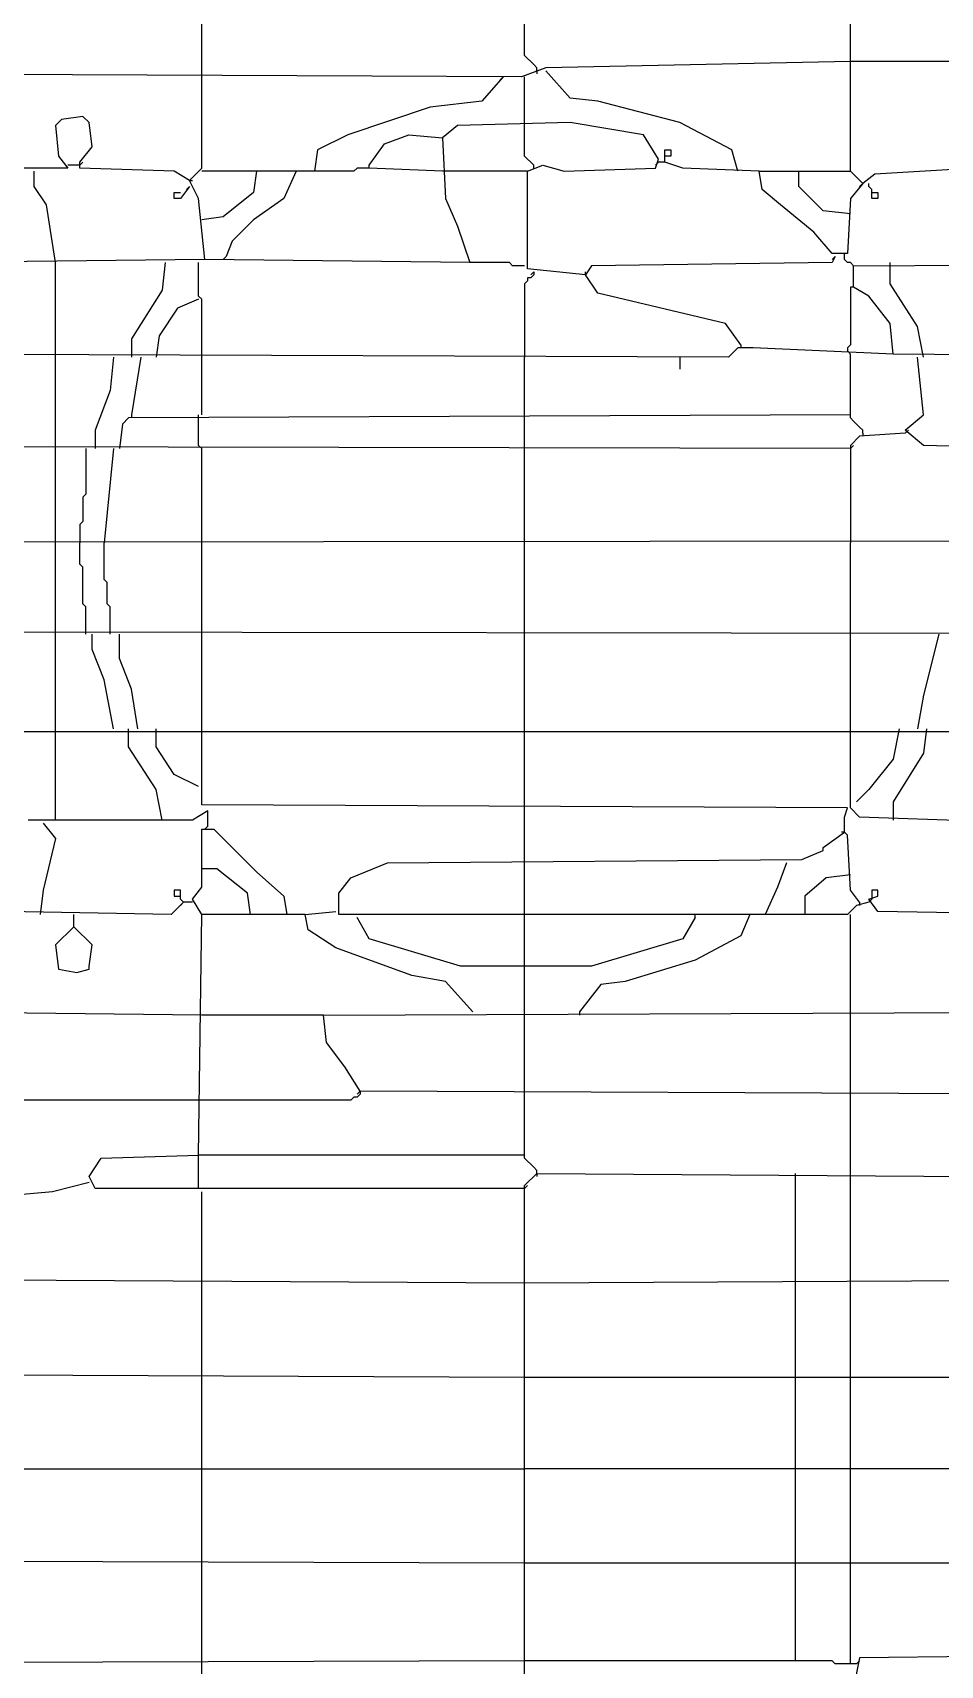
# Model space of a CAD drawing. Extents: x 4511820 to 5180432, y -1526536 to -944957.
# Drawn here: x 5148925.1 to 5149135.6, y -1027376 to -1026997.3 of the extents above; entities that cross this region are included whole.
import ezdxf

# ---------------------------------------------------------------- set-up
doc = ezdxf.new("R2010")
doc.units = 0
doc.header["$MEASUREMENT"] = 0
doc.layers.add('ZZ-chladenie', color=133, linetype='CONTINUOUS')

msp = doc.modelspace()

# ---------------------------------------------------------------- linework, layer by layer
at = {"layer": 'ZZ-chladenie'}
for p, q in [((5149114.8, -1027029.418), (5149114.8, -1026902.935)), ((5148964.292, -1027006.806), (5148964.292, -1026986.314)), ((5149039.192, -1027002.567), (5149039.192, -1026986.314)), ((5149039.899, -1027003.273), (5149039.192, -1027002.567)), ((5149040.606, -1027003.98), (5149039.899, -1027003.273)), ((5149038.486, -1027007.513), (5148715.565, -1027006.1)), ((5148964.292, -1027028.711), (5148964.292, -1027006.806)), ((5149044.139, -1027005.393), (5149038.486, -1027007.513)), ((5149041.312, -1027004.687), (5149040.606, -1027003.98)), ((5149042.019, -1027005.393), (5149041.312, -1027004.687)), ((5149042.019, -1027006.1), (5149042.019, -1027005.393)), ((5149042.019, -1027006.1), (5149042.019, -1027006.806)), ((5149114.8, -1027003.98), (5149044.139, -1027005.393)), ((5149049.792, -1027012.459), (5149044.139, -1027006.1)), ((5149147.304, -1027003.98), (5149114.8, -1027003.98)), ((5149034.246, -1027007.513), (5149029.3, -1027013.166)), ((5149034.246, -1027007.513), (5149033.54, -1027008.219)), ((5149039.192, -1027018.112), (5149039.192, -1027007.513)), ((5149017.287, -1027014.579), (5148998.209, -1027020.939)), ((5149029.3, -1027013.166), (5149017.287, -1027014.579)), ((5149056.151, -1027013.166), (5149049.792, -1027012.459)), ((5149075.23, -1027018.112), (5149056.151, -1027013.166)), ((5148931.788, -1027017.405), (5148930.374, -1027018.819)), ((5148936.734, -1027016.698), (5148931.788, -1027017.405)), ((5148938.147, -1027018.112), (5148936.734, -1027016.698)), ((5148938.854, -1027023.765), (5148938.147, -1027018.112)), ((5149049.792, -1027018.112), (5149023.647, -1027018.819)), ((5149039.192, -1027025.885), (5149039.192, -1027018.112)), ((5149066.751, -1027020.939), (5149049.792, -1027018.112)), ((5149087.242, -1027024.471), (5149075.23, -1027018.112)), ((5148930.374, -1027018.819), (5148931.081, -1027025.885)), ((5148998.209, -1027020.939), (5148991.143, -1027024.471)), ((5149006.689, -1027023.058), (5149012.342, -1027020.939)), ((5149012.342, -1027020.939), (5149020.114, -1027021.645)), ((5149023.647, -1027018.819), (5149020.114, -1027021.645)), ((5149020.114, -1027021.645), (5149020.821, -1027035.777)), ((5149070.283, -1027026.592), (5149066.751, -1027020.939)), ((5148931.081, -1027025.885), (5148933.201, -1027028.711)), ((5148936.028, -1027027.298), (5148938.854, -1027023.765)), ((5148991.143, -1027024.471), (5148990.437, -1027029.418)), ((5149003.156, -1027028.005), (5149006.689, -1027023.058)), ((5149039.899, -1027026.592), (5149039.192, -1027025.885)), ((5149071.696, -1027027.298), (5149071.696, -1027024.471)), ((5149071.696, -1027024.471), (5149073.11, -1027024.471)), ((5149073.11, -1027025.885), (5149071.696, -1027025.885)), ((5149073.11, -1027024.471), (5149073.11, -1027025.885)), ((5149088.655, -1027029.418), (5149087.242, -1027024.471)), ((5148933.201, -1027028.711), (5148900.697, -1027028.711)), ((5148925.429, -1027032.951), (5148925.429, -1027029.418)), ((5148936.028, -1027028.005), (5148933.201, -1027028.005)), ((5148936.028, -1027028.005), (5148936.734, -1027027.298)), ((5148936.028, -1027028.711), (5148936.028, -1027027.298)), ((5148957.933, -1027029.418), (5148936.028, -1027028.711)), ((5148961.465, -1027031.537), (5148957.933, -1027029.418)), ((5148961.465, -1027031.537), (5148964.292, -1027028.711)), ((5148990.437, -1027029.418), (5148964.292, -1027029.418)), ((5148977.011, -1027029.418), (5148976.304, -1027034.364)), ((5148986.197, -1027029.418), (5148983.37, -1027035.777)), ((5148999.622, -1027029.418), (5148990.437, -1027029.418)), ((5149000.329, -1027028.711), (5148999.622, -1027029.418)), ((5149003.156, -1027028.711), (5149000.329, -1027028.711)), ((5149003.156, -1027028.711), (5149003.156, -1027028.005)), ((5149020.114, -1027029.418), (5149003.156, -1027028.711)), ((5149039.899, -1027029.418), (5149020.114, -1027029.418)), ((5149040.606, -1027027.298), (5149039.899, -1027026.592)), ((5149039.899, -1027029.418), (5149043.432, -1027028.005)), ((5149039.899, -1027052.029), (5149039.899, -1027029.418)), ((5149041.312, -1027028.005), (5149040.606, -1027027.298)), ((5149041.312, -1027028.711), (5149041.312, -1027028.005)), ((5149043.432, -1027028.005), (5149048.378, -1027029.418)), ((5149048.378, -1027029.418), (5149069.577, -1027028.711)), ((5149069.577, -1027028.711), (5149070.283, -1027026.592)), ((5149070.283, -1027027.298), (5149069.577, -1027028.005)), ((5149071.696, -1027027.298), (5149070.283, -1027027.298)), ((5149075.936, -1027028.711), (5149071.696, -1027027.298)), ((5149093.601, -1027029.418), (5149075.936, -1027028.711)), ((5149094.308, -1027033.657), (5149093.601, -1027029.418)), ((5149093.601, -1027029.418), (5149114.8, -1027029.418)), ((5149102.787, -1027032.951), (5149102.787, -1027029.418)), ((5149117.626, -1027032.244), (5149114.8, -1027029.418)), ((5149143.771, -1027028.711), (5149120.453, -1027030.124)), ((5148928.255, -1027037.191), (5148925.429, -1027032.951)), ((5148961.465, -1027032.951), (5148959.346, -1027035.777)), ((5148961.465, -1027032.951), (5148960.759, -1027033.657)), ((5148961.465, -1027031.537), (5148962.172, -1027031.537)), ((5148963.585, -1027035.777), (5148961.465, -1027031.537)), ((5149098.548, -1027037.191), (5149094.308, -1027033.657)), ((5149108.44, -1027038.604), (5149102.787, -1027032.951)), ((5149117.626, -1027032.244), (5149114.8, -1027035.777)), ((5149117.626, -1027032.244), (5149116.919, -1027032.951)), ((5149120.453, -1027030.124), (5149117.626, -1027032.244)), ((5149119.039, -1027032.951), (5149119.039, -1027032.244)), ((5149119.746, -1027033.657), (5149119.039, -1027032.951)), ((5149119.746, -1027034.364), (5149119.746, -1027033.657)), ((5148930.374, -1027050.616), (5148928.255, -1027037.191)), ((5148957.933, -1027035.777), (5148957.933, -1027034.364)), ((5148957.933, -1027034.364), (5148959.346, -1027034.364)), ((5148959.346, -1027035.777), (5148957.933, -1027035.777)), ((5148964.999, -1027049.91), (5148963.585, -1027035.777)), ((5148976.304, -1027034.364), (5148969.238, -1027040.017)), ((5148983.37, -1027035.777), (5148976.304, -1027040.723)), ((5149020.821, -1027035.777), (5149023.647, -1027042.137)), ((5149106.321, -1027043.55), (5149098.548, -1027037.191)), ((5149114.8, -1027035.777), (5149114.093, -1027048.496)), ((5149119.746, -1027034.364), (5149121.16, -1027034.364)), ((5149119.746, -1027035.777), (5149119.746, -1027034.364)), ((5149121.16, -1027035.777), (5149119.746, -1027035.777)), ((5149121.16, -1027034.364), (5149121.16, -1027035.777)), ((5148969.238, -1027040.017), (5148964.292, -1027040.723)), ((5148976.304, -1027040.723), (5148971.358, -1027045.67)), ((5149114.8, -1027039.31), (5149108.44, -1027038.604)), ((5149023.647, -1027042.137), (5149026.474, -1027050.616)), ((5149110.56, -1027048.496), (5149106.321, -1027043.55)), ((5148971.358, -1027045.67), (5148969.945, -1027049.203)), ((5149114.093, -1027048.496), (5149110.56, -1027048.496)), ((5149113.387, -1027049.203), (5149113.387, -1027048.496)), ((5148964.999, -1027049.91), (5148829.329, -1027051.323)), ((5148930.374, -1027072.521), (5148930.374, -1027050.616)), ((5148955.813, -1027050.616), (5148955.106, -1027056.976)), ((5148963.585, -1027058.389), (5148963.585, -1027050.616)), ((5149026.474, -1027050.616), (5148964.999, -1027049.91)), ((5148969.945, -1027049.203), (5148969.238, -1027049.91)), ((5149035.66, -1027050.616), (5149026.474, -1027050.616)), ((5149036.366, -1027051.323), (5149035.66, -1027050.616)), ((5149039.192, -1027051.323), (5149036.366, -1027051.323)), ((5149053.325, -1027053.442), (5149039.899, -1027052.029)), ((5149054.738, -1027051.323), (5149053.325, -1027053.442)), ((5149110.56, -1027050.616), (5149054.738, -1027051.323)), ((5149111.267, -1027049.203), (5149110.56, -1027049.91)), ((5149111.267, -1027049.203), (5149110.56, -1027050.616)), ((5149113.387, -1027049.91), (5149113.387, -1027049.203)), ((5149114.093, -1027050.616), (5149113.387, -1027049.91)), ((5149114.8, -1027050.616), (5149114.093, -1027050.616)), ((5149115.506, -1027051.323), (5149114.8, -1027050.616)), ((5149115.506, -1027051.323), (5149264.601, -1027050.616)), ((5149115.506, -1027056.269), (5149115.506, -1027051.323)), ((5149123.986, -1027055.562), (5149123.986, -1027050.616)), ((5149039.899, -1027054.855), (5149039.192, -1027055.562)), ((5149039.192, -1027055.562), (5149039.192, -1027072.521)), ((5149040.606, -1027054.149), (5149039.899, -1027054.149)), ((5149039.899, -1027054.149), (5149039.899, -1027054.855)), ((5149041.312, -1027052.736), (5149040.606, -1027053.442)), ((5149041.312, -1027053.442), (5149040.606, -1027054.149)), ((5149041.312, -1027052.736), (5149041.312, -1027053.442)), ((5149053.325, -1027053.442), (5149053.325, -1027052.736)), ((5149056.151, -1027057.682), (5149053.325, -1027053.442)), ((5149115.506, -1027056.269), (5149114.8, -1027056.269)), ((5149114.8, -1027056.269), (5149114.8, -1027069.694)), ((5149119.039, -1027058.389), (5149115.506, -1027056.269)), ((5149130.345, -1027065.455), (5149123.986, -1027055.562)), ((5148955.106, -1027056.976), (5148948.04, -1027068.281)), ((5148963.585, -1027059.096), (5148958.639, -1027061.215)), ((5148964.292, -1027059.096), (5148963.585, -1027058.389)), ((5148964.292, -1027072.521), (5148964.292, -1027059.096)), ((5149085.829, -1027064.748), (5149056.151, -1027057.682)), ((5149123.986, -1027064.748), (5149119.039, -1027058.389)), ((5148958.639, -1027061.215), (5148954.399, -1027067.575)), ((5148954.399, -1027067.575), (5148953.693, -1027072.521)), ((5149089.362, -1027069.694), (5149085.829, -1027064.748)), ((5149124.692, -1027071.814), (5149123.986, -1027064.748)), ((5149131.758, -1027072.521), (5149130.345, -1027065.455)), ((5148948.04, -1027068.281), (5148948.04, -1027072.521)), ((5149088.655, -1027070.401), (5149086.535, -1027072.521)), ((5149092.188, -1027070.401), (5149088.655, -1027070.401)), ((5149089.362, -1027069.694), (5149089.362, -1027070.401)), ((5149124.692, -1027071.814), (5149092.188, -1027070.401)), ((5149114.8, -1027069.694), (5149114.093, -1027070.401)), ((5149114.093, -1027070.401), (5149114.093, -1027071.107)), ((5149114.093, -1027071.107), (5149114.8, -1027071.814)), ((5149086.535, -1027072.521), (5148894.338, -1027071.814)), ((5148930.374, -1027093.719), (5148930.374, -1027072.521)), ((5148943.8, -1027072.521), (5148943.094, -1027080.294)), ((5148950.16, -1027072.521), (5148948.04, -1027085.946)), ((5148964.292, -1027085.946), (5148964.292, -1027072.521)), ((5149039.192, -1027085.946), (5149039.192, -1027072.521)), ((5149075.23, -1027072.521), (5149075.23, -1027075.348)), ((5149114.8, -1027086.653), (5149114.8, -1027071.814)), ((5149202.419, -1027072.521), (5149124.692, -1027071.814)), ((5149131.758, -1027085.946), (5149130.345, -1027072.521)), ((5148943.094, -1027080.294), (5148939.56, -1027089.48)), ((5148947.333, -1027086.653), (5148945.92, -1027088.066)), ((5149114.8, -1027085.946), (5148947.333, -1027086.653)), ((5148948.04, -1027085.946), (5148948.04, -1027086.653)), ((5148963.585, -1027093.013), (5148963.585, -1027085.946)), ((5149039.192, -1027093.719), (5149039.192, -1027085.946)), ((5149115.506, -1027087.36), (5149114.8, -1027086.653)), ((5149127.519, -1027089.48), (5149131.758, -1027085.946)), ((5148939.56, -1027089.48), (5148939.56, -1027093.719)), ((5148945.92, -1027088.066), (5148945.213, -1027093.719)), ((5149116.213, -1027088.066), (5149115.506, -1027087.36)), ((5149116.919, -1027088.773), (5149116.213, -1027088.066)), ((5149117.626, -1027089.48), (5149116.919, -1027088.773)), ((5149127.519, -1027090.186), (5149116.919, -1027090.893)), ((5149117.626, -1027090.186), (5149117.626, -1027089.48)), ((5149117.626, -1027090.186), (5149117.626, -1027090.893)), ((5149127.519, -1027090.186), (5149128.226, -1027089.48)), ((5149131.758, -1027093.013), (5149127.519, -1027089.48)), ((5149114.8, -1027093.719), (5148745.243, -1027093.013)), ((5148930.374, -1027115.624), (5148930.374, -1027093.719)), ((5148937.441, -1027093.719), (5148937.441, -1027104.319)), ((5148943.8, -1027093.719), (5148941.681, -1027115.624)), ((5148964.292, -1027093.719), (5148963.585, -1027093.013)), ((5148964.292, -1027115.624), (5148964.292, -1027093.719)), ((5149039.192, -1027115.624), (5149039.192, -1027093.719)), ((5149116.919, -1027090.893), (5149114.8, -1027093.013)), ((5149114.8, -1027093.719), (5149115.506, -1027093.013)), ((5149114.8, -1027093.013), (5149114.8, -1027115.624)), ((5149156.489, -1027093.719), (5149131.758, -1027093.013)), ((5148937.441, -1027104.319), (5148936.734, -1027105.025)), ((5148936.734, -1027105.025), (5148936.734, -1027110.678)), ((5148936.734, -1027110.678), (5148936.028, -1027111.385)), ((5148936.028, -1027111.385), (5148936.028, -1027115.624)), ((5148719.805, -1027115.624), (5149314.064, -1027114.918)), ((5148930.374, -1027136.823), (5148930.374, -1027115.624)), ((5148936.028, -1027120.571), (5148936.028, -1027115.624)), ((5148941.681, -1027124.103), (5148941.681, -1027115.624)), ((5148964.292, -1027136.823), (5148964.292, -1027115.624)), ((5149039.192, -1027136.823), (5149039.192, -1027115.624)), ((5149114.8, -1027136.823), (5149114.8, -1027115.624)), ((5148936.734, -1027121.277), (5148936.028, -1027120.571)), ((5148936.734, -1027129.756), (5148936.734, -1027121.277)), ((5148942.387, -1027124.81), (5148941.681, -1027124.103)), ((5148942.387, -1027129.756), (5148942.387, -1027124.81)), ((5148937.441, -1027130.463), (5148936.734, -1027129.756)), ((5148937.441, -1027136.823), (5148937.441, -1027130.463)), ((5148943.094, -1027130.463), (5148942.387, -1027129.756)), ((5148943.094, -1027136.823), (5148943.094, -1027130.463)), ((5149314.064, -1027136.823), (5148714.859, -1027136.116)), ((5148930.374, -1027158.728), (5148930.374, -1027136.823)), ((5148938.854, -1027140.355), (5148938.854, -1027136.823)), ((5148945.213, -1027142.475), (5148945.213, -1027136.823)), ((5148964.292, -1027158.728), (5148964.292, -1027136.823)), ((5149039.192, -1027158.728), (5149039.192, -1027136.823)), ((5149114.8, -1027158.728), (5149114.8, -1027136.823)), ((5149135.292, -1027136.823), (5149131.758, -1027150.955)), ((5148941.681, -1027147.421), (5148938.854, -1027140.355)), ((5148948.04, -1027149.541), (5148945.213, -1027142.475)), ((5148943.8, -1027158.728), (5148941.681, -1027147.421)), ((5148949.453, -1027158.728), (5148948.04, -1027149.541)), ((5149131.758, -1027150.955), (5149130.345, -1027158.728)), ((5148930.374, -1027179.925), (5148930.374, -1027158.728)), ((5148947.333, -1027162.967), (5148947.333, -1027158.728)), ((5148953.693, -1027162.967), (5148953.693, -1027158.728)), ((5148964.292, -1027176.393), (5148964.292, -1027158.728)), ((5149039.192, -1027177.099), (5149039.192, -1027158.728)), ((5149114.8, -1027177.099), (5149114.8, -1027158.728)), ((5149126.105, -1027158.728), (5149124.692, -1027165.793)), ((5149132.465, -1027158.728), (5149131.758, -1027164.38)), ((5149306.998, -1027159.434), (5148718.392, -1027159.434)), ((5148953.693, -1027172.859), (5148947.333, -1027162.967)), ((5148957.933, -1027169.327), (5148953.693, -1027162.967)), ((5149124.692, -1027165.793), (5149119.039, -1027172.859)), ((5149131.758, -1027164.38), (5149124.692, -1027175.686)), ((5148963.585, -1027172.153), (5148957.933, -1027169.327)), ((5148955.106, -1027179.925), (5148953.693, -1027172.859)), ((5149119.039, -1027172.859), (5149116.213, -1027175.686)), ((5149114.093, -1027177.099), (5148964.292, -1027176.393)), ((5149039.192, -1027189.818), (5149039.192, -1027177.099)), ((5149113.387, -1027179.219), (5149114.093, -1027177.099)), ((5149116.919, -1027179.219), (5149114.8, -1027177.099)), ((5149124.692, -1027175.686), (5149124.692, -1027179.925)), ((5148962.172, -1027179.925), (5148924.015, -1027179.925)), ((5148927.548, -1027180.632), (5148930.374, -1027184.165)), ((5148965.705, -1027177.806), (5148962.172, -1027179.925)), ((5148965.705, -1027181.339), (5148964.999, -1027182.046)), ((5148965.705, -1027181.339), (5148965.705, -1027177.806)), ((5149113.387, -1027182.752), (5149113.387, -1027179.219)), ((5149155.076, -1027180.632), (5149116.919, -1027179.219)), ((5148930.374, -1027184.165), (5148927.548, -1027196.178)), ((5148964.292, -1027195.471), (5148964.292, -1027182.046)), ((5148964.292, -1027182.046), (5148967.118, -1027182.046)), ((5148967.118, -1027182.046), (5148977.011, -1027191.938)), ((5149108.44, -1027186.285), (5149113.387, -1027182.752)), ((5149113.387, -1027182.752), (5149112.68, -1027182.752)), ((5149114.093, -1027183.459), (5149113.387, -1027182.752)), ((5149114.8, -1027196.178), (5149114.093, -1027183.459)), ((5149103.494, -1027189.112), (5149108.44, -1027186.991)), ((5149108.44, -1027186.991), (5149108.44, -1027186.285)), ((5148967.825, -1027191.232), (5148964.292, -1027191.232)), ((5148974.891, -1027196.884), (5148967.825, -1027191.232)), ((5148977.011, -1027191.938), (5148983.37, -1027197.591)), ((5148998.916, -1027193.351), (5149007.395, -1027189.818)), ((5149007.395, -1027189.818), (5149103.494, -1027189.112)), ((5149039.192, -1027201.83), (5149039.192, -1027189.818)), ((5149099.961, -1027189.818), (5149097.841, -1027195.471)), ((5149114.8, -1027192.645), (5149109.147, -1027193.351)), ((5148927.548, -1027196.178), (5148926.842, -1027201.83)), ((5148959.346, -1027196.178), (5148957.933, -1027196.178)), ((5148957.933, -1027196.178), (5148957.933, -1027197.591)), ((5148959.346, -1027198.298), (5148959.346, -1027196.178)), ((5148962.172, -1027198.298), (5148964.292, -1027195.471)), ((5148996.09, -1027196.884), (5148998.916, -1027193.351)), ((5149097.841, -1027195.471), (5149095.014, -1027201.83)), ((5149109.147, -1027193.351), (5149104.201, -1027197.591)), ((5149116.919, -1027199.004), (5149114.8, -1027196.178)), ((5149121.16, -1027196.178), (5149119.746, -1027196.178)), ((5149119.746, -1027196.178), (5149119.746, -1027197.591)), ((5149121.16, -1027197.591), (5149121.16, -1027196.178)), ((5148960.052, -1027199.004), (5148957.226, -1027201.83)), ((5148957.933, -1027197.591), (5148959.346, -1027197.591)), ((5148960.052, -1027199.004), (5148959.346, -1027198.298)), ((5148960.052, -1027199.004), (5148959.346, -1027199.711)), ((5148962.172, -1027199.004), (5148960.052, -1027199.004)), ((5148964.292, -1027201.83), (5148962.172, -1027198.298)), ((5148975.598, -1027201.83), (5148974.891, -1027196.884)), ((5148983.37, -1027197.591), (5148984.077, -1027201.83)), ((5148996.09, -1027201.83), (5148996.09, -1027196.884)), ((5149104.201, -1027197.591), (5149104.201, -1027201.83)), ((5149116.213, -1027199.711), (5149114.093, -1027201.83)), ((5149119.039, -1027199.004), (5149116.213, -1027199.711)), ((5149116.919, -1027199.004), (5149116.919, -1027199.711)), ((5149119.039, -1027198.298), (5149121.16, -1027197.591)), ((5149119.746, -1027198.298), (5149119.039, -1027199.004)), ((5149121.16, -1027201.124), (5149119.039, -1027198.298)), ((5149119.746, -1027197.591), (5149119.746, -1027198.298)), ((5148957.226, -1027201.83), (5148919.069, -1027201.124)), ((5148934.615, -1027204.657), (5148934.615, -1027201.83)), ((5148963.585, -1027257.652), (5148964.292, -1027201.83)), ((5148984.077, -1027201.83), (5148964.292, -1027201.83)), ((5148988.317, -1027201.83), (5148984.077, -1027201.83)), ((5148988.317, -1027201.83), (5148995.383, -1027201.124)), ((5148989.024, -1027205.364), (5148988.317, -1027201.83)), ((5149114.093, -1027201.83), (5148996.09, -1027201.83)), ((5149003.156, -1027207.484), (5149000.329, -1027202.537)), ((5149039.192, -1027214.55), (5149039.192, -1027201.83)), ((5149078.762, -1027202.537), (5149075.936, -1027207.484)), ((5149078.762, -1027202.537), (5149078.762, -1027201.83)), ((5149091.482, -1027201.83), (5149089.362, -1027206.777)), ((5149114.8, -1027225.149), (5149114.8, -1027201.83)), ((5149159.317, -1027201.83), (5149121.16, -1027201.124)), ((5148934.615, -1027204.657), (5148930.374, -1027208.897)), ((5148934.615, -1027204.657), (5148933.908, -1027205.364)), ((5148938.854, -1027208.897), (5148934.615, -1027204.657)), ((5148995.383, -1027209.603), (5148989.024, -1027205.364)), ((5149024.353, -1027213.843), (5149003.156, -1027207.484)), ((5149075.936, -1027207.484), (5149054.738, -1027213.843)), ((5149089.362, -1027206.777), (5149078.762, -1027212.43)), ((5148930.374, -1027208.897), (5148931.081, -1027214.55)), ((5148938.147, -1027213.843), (5148938.854, -1027208.897)), ((5149013.048, -1027215.963), (5148995.383, -1027209.603)), ((5148931.081, -1027214.55), (5148935.321, -1027215.256)), ((5148935.321, -1027215.256), (5148938.147, -1027214.55)), ((5148938.147, -1027214.55), (5148938.147, -1027213.843)), ((5149054.738, -1027213.843), (5149024.353, -1027213.843)), ((5149039.192, -1027224.442), (5149039.192, -1027214.55)), ((5149078.762, -1027212.43), (5149062.51, -1027217.376)), ((5149020.821, -1027217.376), (5149013.048, -1027215.963)), ((5149027.181, -1027224.442), (5149020.821, -1027217.376)), ((5149056.858, -1027218.082), (5149051.912, -1027224.442)), ((5149062.51, -1027217.376), (5149056.858, -1027218.082)), ((5148964.292, -1027225.149), (5148892.924, -1027224.442)), ((5148992.556, -1027225.149), (5148964.292, -1027225.149)), ((5148992.556, -1027225.149), (5149186.874, -1027224.442)), ((5148993.263, -1027231.508), (5148992.556, -1027225.149)), ((5149039.192, -1027243.521), (5149039.192, -1027224.442)), ((5149051.912, -1027224.442), (5149051.912, -1027225.149)), ((5149114.8, -1027243.521), (5149114.8, -1027225.149)), ((5148997.503, -1027237.161), (5148993.263, -1027231.508)), ((5149001.035, -1027242.814), (5148997.503, -1027237.161)), ((5148964.292, -1027244.934), (5148854.061, -1027244.934)), ((5148998.916, -1027244.934), (5148964.292, -1027244.934)), ((5148999.622, -1027244.227), (5148998.916, -1027244.934)), ((5149000.329, -1027244.227), (5148999.622, -1027244.227)), ((5149001.035, -1027242.814), (5149000.329, -1027243.521)), ((5149001.035, -1027243.521), (5149000.329, -1027244.227)), ((5149001.035, -1027242.814), (5149001.035, -1027243.521)), ((5149155.076, -1027243.521), (5149001.035, -1027242.814)), ((5149039.192, -1027258.359), (5149039.192, -1027243.521)), ((5149114.8, -1027261.892), (5149114.8, -1027243.521)), ((5148938.147, -1027262.599), (5148940.974, -1027258.359)), ((5148940.974, -1027258.359), (5148963.585, -1027257.652)), ((5149039.192, -1027257.652), (5148963.585, -1027257.652)), ((5148963.585, -1027265.425), (5148963.585, -1027257.652)), ((5149039.899, -1027259.066), (5149039.192, -1027258.359)), ((5149040.606, -1027259.773), (5149039.899, -1027259.066)), ((5149041.312, -1027260.479), (5149040.606, -1027259.773)), ((5149042.019, -1027261.186), (5149041.312, -1027260.479)), ((5148938.147, -1027264.012), (5148929.668, -1027266.132)), ((5148939.56, -1027265.425), (5148938.147, -1027262.599)), ((5149039.192, -1027264.719), (5149042.019, -1027261.892)), ((5149039.192, -1027265.425), (5149039.899, -1027264.719)), ((5149039.192, -1027428.652), (5149039.192, -1027264.719)), ((5149042.019, -1027261.892), (5149042.019, -1027261.186)), ((5149042.019, -1027261.892), (5149042.019, -1027262.599)), ((5149042.019, -1027261.892), (5149143.064, -1027262.599)), ((5149102.081, -1027287.33), (5149102.081, -1027261.892)), ((5149114.8, -1027287.33), (5149114.8, -1027261.892)), ((5148929.668, -1027266.132), (5148921.895, -1027266.839)), ((5148963.585, -1027265.425), (5148939.56, -1027265.425)), ((5149039.192, -1027265.425), (5148963.585, -1027265.425)), ((5148964.292, -1027287.33), (5148964.292, -1027266.132)), ((5149039.192, -1027287.33), (5148909.883, -1027286.624)), ((5148964.292, -1027309.235), (5148964.292, -1027287.33)), ((5149173.448, -1027286.624), (5149039.192, -1027287.33)), ((5149102.081, -1027309.235), (5149102.081, -1027287.33)), ((5149114.8, -1027309.235), (5149114.8, -1027287.33)), ((5149039.192, -1027309.235), (5148888.685, -1027308.529)), ((5148964.292, -1027330.434), (5148964.292, -1027309.235)), ((5149189.701, -1027309.235), (5149039.192, -1027309.235)), ((5149102.081, -1027330.434), (5149102.081, -1027309.235)), ((5149114.8, -1027330.434), (5149114.8, -1027309.235)), ((5148858.301, -1027330.434), (5149039.192, -1027330.434)), ((5148964.292, -1027352.338), (5148964.292, -1027330.434)), ((5149189.701, -1027330.434), (5149039.192, -1027330.434)), ((5149102.081, -1027352.338), (5149102.081, -1027330.434)), ((5149114.8, -1027352.338), (5149114.8, -1027330.434)), ((5149039.192, -1027352.338), (5148839.222, -1027351.632)), ((5148964.292, -1027374.95), (5148964.292, -1027352.338)), ((5149158.61, -1027352.338), (5149039.192, -1027352.338)), ((5149102.081, -1027374.95), (5149102.081, -1027352.338)), ((5149114.8, -1027375.657), (5149114.8, -1027352.338)), ((5149116.919, -1027374.243), (5149115.506, -1027381.309)), ((5149189.701, -1027373.536), (5149116.919, -1027374.243)), ((5149039.192, -1027374.95), (5148811.664, -1027375.657)), ((5148964.292, -1027395.442), (5148964.292, -1027374.95)), ((5149110.56, -1027374.95), (5149039.192, -1027374.95)), ((5149111.267, -1027375.657), (5149110.56, -1027374.95)), ((5149116.213, -1027375.657), (5149111.267, -1027375.657)), ((5149116.213, -1027375.657), (5149116.919, -1027374.95))]:
    msp.add_line(p, q, dxfattribs=at)

doc.saveas('drawing.dxf')
